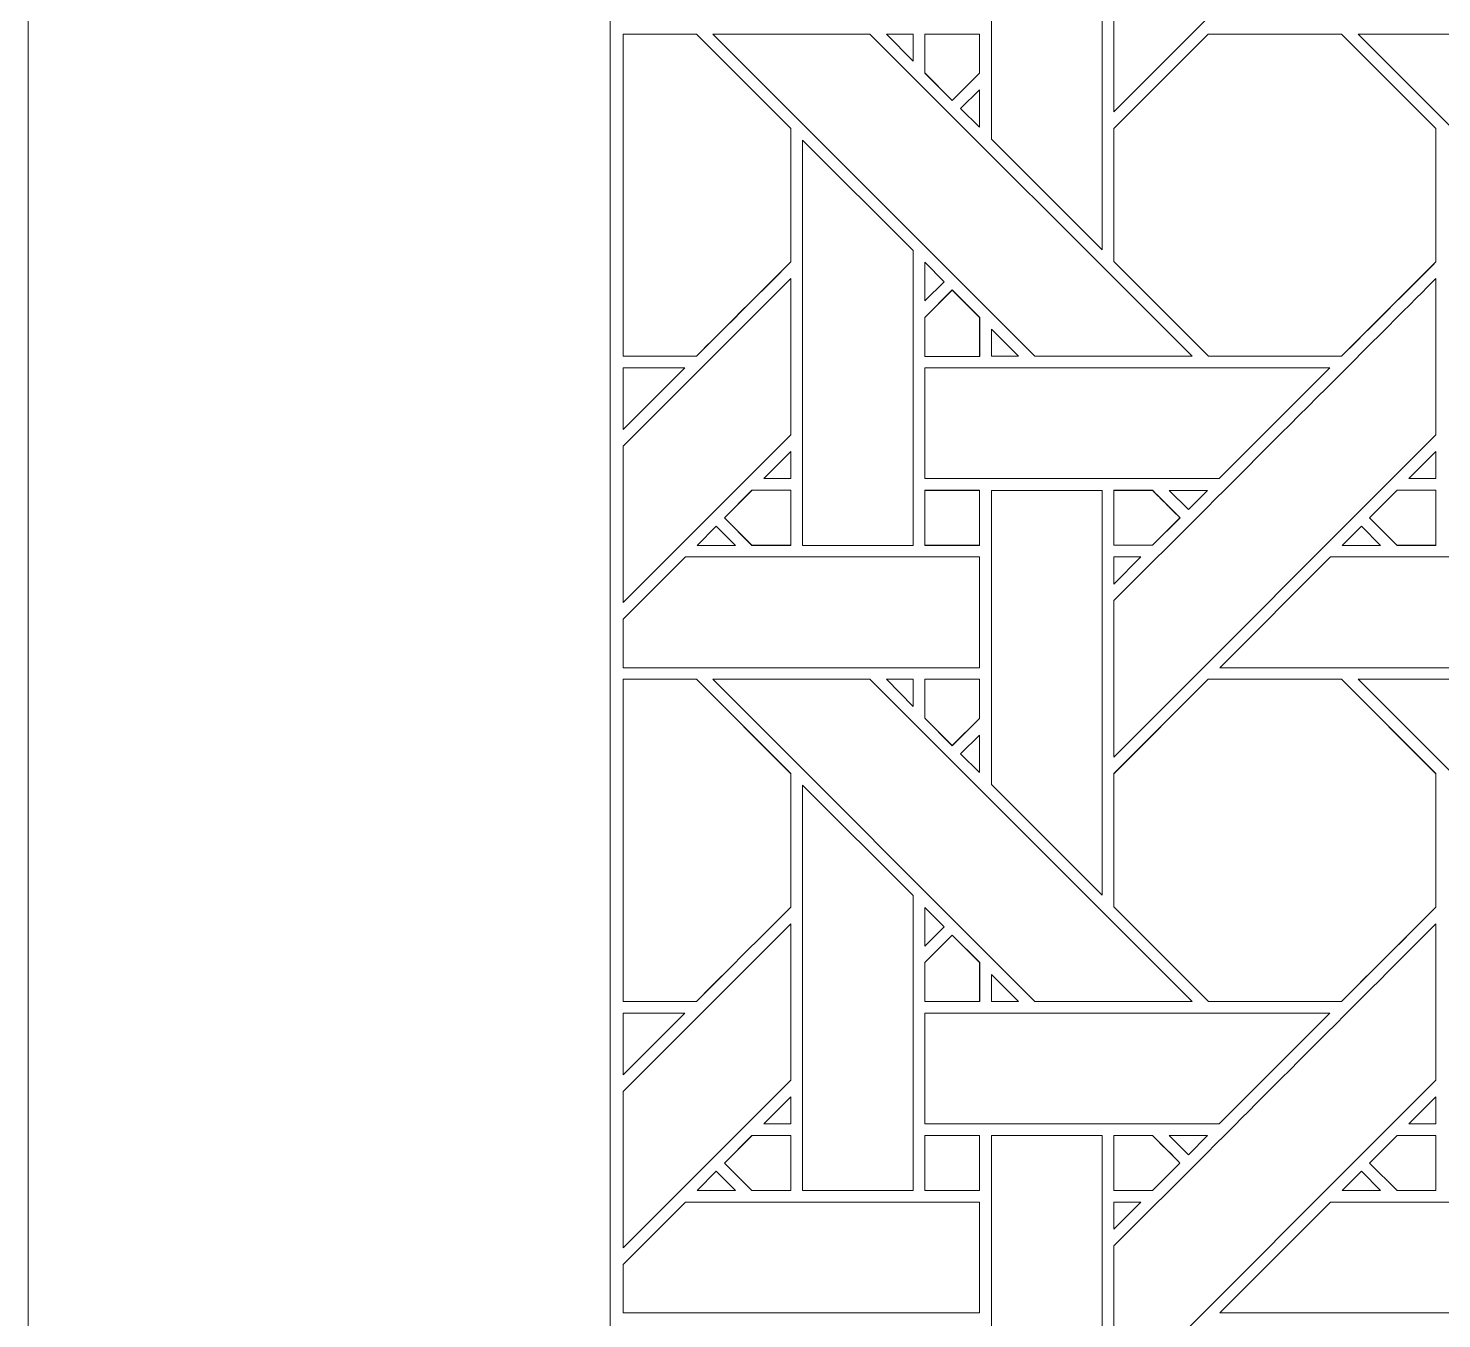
# Model space of a CAD drawing. Header units: inches. Extents: x 4.4 to 20.4, y 1.1 to 17.1.
# Drawn here: x 4.383 to 6.462, y 12.661 to 14.558 of the extents above; entities that cross this region are included whole.
import ezdxf

# ---------------------------------------------------------------- set-up
doc = ezdxf.new("R2010")
doc.units = ezdxf.units.IN
doc.header["$MEASUREMENT"] = 0
doc.layers.add('Design', color=7, linetype='Continuous', lineweight=0)

msp = doc.modelspace()

# ---------------------------------------------------------------- linework, layer by layer
at = {"layer": 'Design'}
for points, knots in [([(4.3829, 17.0948), (4.3829, 17.0948), (4.3829, 1.0948), (4.3829, 1.0948), (4.3829, 1.0948), (20.3829, 1.0948), (20.3829, 1.0948), (20.3829, 1.0948), (20.3829, 17.0948), (20.3829, 17.0948), (20.3829, 17.0948), (4.3829, 17.0948), (4.3829, 17.0948)], [0, 0, 0, 0, 1, 1, 1, 2, 2, 2, 3, 3, 3, 4, 4, 4, 4]), ([(19.3728, 16.2388), (19.3728, 16.2388), (5.2388, 16.2388), (5.2388, 16.2388), (5.2388, 16.2388), (5.2388, 1.9507), (5.2388, 1.9507), (5.2388, 1.9507), (19.5269, 1.9507), (19.5269, 1.9507), (19.5269, 1.9507), (19.5269, 16.2388), (19.5269, 16.2388), (19.5269, 16.2388), (19.3728, 16.2388), (19.3728, 16.2388)], [0, 0, 0, 0, 1, 1, 1, 2, 2, 2, 3, 3, 3, 4, 4, 4, 5, 5, 5, 5]), ([(6.453, 14.909), (6.453, 14.909), (5.9793, 14.4354), (5.9793, 14.4354), (5.9793, 14.4354), (5.9793, 14.6655), (5.9793, 14.6655), (5.9793, 14.6655), (6.453, 15.139), (6.453, 15.139), (6.453, 15.139), (6.453, 14.909), (6.453, 14.909)], [0, 0, 0, 0, 1, 1, 1, 2, 2, 2, 3, 3, 3, 4, 4, 4, 4]), ([(5.9622, 14.8276), (5.9622, 14.8276), (5.9622, 14.2324), (5.9622, 14.2324), (5.9622, 14.2324), (5.7992, 14.3954), (5.7992, 14.3954), (5.7992, 14.3954), (5.7992, 14.8276), (5.7992, 14.8276), (5.7992, 14.8276), (5.9622, 14.8276), (5.9622, 14.8276)], [0, 0, 0, 0, 1, 1, 1, 2, 2, 2, 3, 3, 3, 4, 4, 4, 4]), ([(5.3654, 14.5498), (5.3654, 14.5498), (5.5041, 14.4111), (5.5041, 14.4111), (5.5041, 14.4111), (5.5041, 14.2148), (5.5041, 14.2148), (5.4863, 14.1969), (5.3744, 14.0851), (5.3655, 14.0761), (5.3655, 14.0761), (5.2579, 14.0761), (5.2579, 14.0761), (5.2579, 14.0761), (5.2579, 14.5498), (5.2579, 14.5498), (5.2579, 14.5498), (5.3654, 14.5498), (5.3654, 14.5498)], [0, 0, 0, 0, 1, 1, 1, 2, 2, 2, 3, 3, 3, 4, 4, 4, 5, 5, 5, 6, 6, 6, 6]), ([(5.3654, 14.5498), (5.3654, 14.5498), (5.5042, 14.411), (5.5042, 14.411), (5.5042, 14.411), (5.5042, 14.2147), (5.5042, 14.2147), (5.4863, 14.1966), (5.3743, 14.085), (5.3655, 14.0761), (5.3655, 14.0761), (5.2579, 14.0761), (5.2579, 14.0761), (5.2579, 14.0761), (5.2579, 14.5498), (5.2579, 14.5498), (5.2579, 14.5498), (5.3654, 14.5498), (5.3654, 14.5498)], [0, 0, 0, 0, 1, 1, 1, 2, 2, 2, 3, 3, 3, 4, 4, 4, 5, 5, 5, 6, 6, 6, 6]), ([(5.6207, 14.5497), (5.6207, 14.5497), (6.0943, 14.076), (6.0943, 14.076), (6.0943, 14.076), (5.8633, 14.076), (5.8633, 14.076), (5.8633, 14.076), (5.3897, 14.5497), (5.3897, 14.5497), (5.3897, 14.5497), (5.6207, 14.5497), (5.6207, 14.5497)], [0, 0, 0, 0, 1, 1, 1, 2, 2, 2, 3, 3, 3, 4, 4, 4, 4]), ([(5.6842, 14.5497), (5.6842, 14.5497), (5.6842, 14.5099), (5.6842, 14.5099), (5.6842, 14.5099), (5.6448, 14.5497), (5.6448, 14.5497), (5.6448, 14.5497), (5.6842, 14.5497), (5.6842, 14.5497)], [0, 0, 0, 0, 1, 1, 1, 2, 2, 2, 3, 3, 3, 3]), ([(5.7816, 14.5498), (5.7816, 14.5498), (5.7816, 14.4922), (5.7816, 14.4922), (5.7816, 14.4922), (5.7416, 14.4523), (5.7416, 14.4523), (5.7416, 14.4523), (5.7013, 14.4926), (5.7013, 14.4926), (5.7013, 14.4926), (5.7013, 14.5498), (5.7013, 14.5498), (5.7013, 14.5498), (5.7816, 14.5498), (5.7816, 14.5498)], [0, 0, 0, 0, 1, 1, 1, 2, 2, 2, 3, 3, 3, 4, 4, 4, 5, 5, 5, 5]), ([(5.7418, 14.4522), (5.7418, 14.4522), (5.7014, 14.4925), (5.7014, 14.4925), (5.7014, 14.4925), (5.7014, 14.5497), (5.7014, 14.5497), (5.7014, 14.5497), (5.7817, 14.5497), (5.7817, 14.5497), (5.7817, 14.5497), (5.7817, 14.4921), (5.7817, 14.4921), (5.7817, 14.4921), (5.7418, 14.4522), (5.7418, 14.4522)], [0, 0, 0, 0, 1, 1, 1, 2, 2, 2, 3, 3, 3, 4, 4, 4, 5, 5, 5, 5]), ([(6.1179, 14.5498), (6.1179, 14.5498), (6.3141, 14.5498), (6.3141, 14.5498), (6.3141, 14.5498), (6.4528, 14.4111), (6.4528, 14.4111), (6.4528, 14.4111), (6.4528, 14.2148), (6.4528, 14.2148), (6.435, 14.1969), (6.3231, 14.0852), (6.3141, 14.0762), (6.3141, 14.0762), (6.1184, 14.0762), (6.1184, 14.0762), (6.1184, 14.0762), (5.9792, 14.2154), (5.9792, 14.2154), (5.9792, 14.2154), (5.9792, 14.4111), (5.9792, 14.4111), (5.9792, 14.4111), (6.1179, 14.5498), (6.1179, 14.5498)], [0, 0, 0, 0, 1, 1, 1, 2, 2, 2, 3, 3, 3, 4, 4, 4, 5, 5, 5, 6, 6, 6, 7, 7, 7, 8, 8, 8, 8]), ([(5.9793, 14.411), (5.9793, 14.411), (6.118, 14.5497), (6.118, 14.5497), (6.118, 14.5497), (6.3142, 14.5497), (6.3142, 14.5497), (6.3142, 14.5497), (6.453, 14.411), (6.453, 14.411), (6.453, 14.411), (6.453, 14.2147), (6.453, 14.2147), (6.4348, 14.1964), (6.323, 14.0848), (6.3143, 14.0761), (6.3143, 14.0761), (6.1185, 14.0761), (6.1185, 14.0761), (6.1185, 14.0761), (5.9793, 14.2153), (5.9793, 14.2153), (5.9793, 14.2153), (5.9793, 14.411), (5.9793, 14.411)], [0, 0, 0, 0, 1, 1, 1, 2, 2, 2, 3, 3, 3, 4, 4, 4, 5, 5, 5, 6, 6, 6, 7, 7, 7, 8, 8, 8, 8]), ([(7.043, 14.076), (7.043, 14.076), (6.812, 14.076), (6.812, 14.076), (6.812, 14.076), (6.3385, 14.5497), (6.3385, 14.5497), (6.3385, 14.5497), (6.5694, 14.5497), (6.5694, 14.5497), (6.5694, 14.5497), (7.043, 14.076), (7.043, 14.076)], [0, 0, 0, 0, 1, 1, 1, 2, 2, 2, 3, 3, 3, 4, 4, 4, 4]), ([(5.7817, 14.4679), (5.7817, 14.4679), (5.7817, 14.4127), (5.7817, 14.4127), (5.7817, 14.4127), (5.7539, 14.4401), (5.7539, 14.4401), (5.7539, 14.4401), (5.7817, 14.4679), (5.7817, 14.4679)], [0, 0, 0, 0, 1, 1, 1, 2, 2, 2, 3, 3, 3, 3]), ([(5.6841, 14.2317), (5.6841, 14.2317), (5.6841, 13.798), (5.6841, 13.798), (5.6841, 13.798), (5.5214, 13.798), (5.5214, 13.798), (5.5214, 13.798), (5.5214, 14.3939), (5.5214, 14.3939), (5.5214, 14.3939), (5.6841, 14.2317), (5.6841, 14.2317)], [0, 0, 0, 0, 1, 1, 1, 2, 2, 2, 3, 3, 3, 4, 4, 4, 4]), ([(5.7015, 14.1575), (5.7015, 14.1575), (5.7015, 14.2142), (5.7015, 14.2142), (5.7015, 14.2142), (5.7296, 14.1857), (5.7296, 14.1857), (5.7296, 14.1857), (5.7015, 14.1575), (5.7015, 14.1575)], [0, 0, 0, 0, 1, 1, 1, 2, 2, 2, 3, 3, 3, 3]), ([(5.5042, 14.1903), (5.5042, 14.1903), (5.5042, 13.9603), (5.5042, 13.9603), (5.5042, 13.9603), (5.2579, 13.7139), (5.2579, 13.7139), (5.2579, 13.7139), (5.2579, 13.9439), (5.2579, 13.9439), (5.2579, 13.9439), (5.5042, 14.1903), (5.5042, 14.1903)], [0, 0, 0, 0, 1, 1, 1, 2, 2, 2, 3, 3, 3, 4, 4, 4, 4]), ([(6.1154, 13.8528), (6.1567, 13.8939), (6.3965, 14.1338), (6.453, 14.1903), (6.453, 14.1903), (6.453, 13.9603), (6.453, 13.9603), (6.453, 13.9603), (5.9793, 13.4866), (5.9793, 13.4866), (5.9793, 13.4866), (5.9793, 13.7167), (5.9793, 13.7167), (5.9793, 13.7167), (6.1154, 13.8528), (6.1154, 13.8528)], [0, 0, 0, 0, 1, 1, 1, 2, 2, 2, 3, 3, 3, 4, 4, 4, 5, 5, 5, 5]), ([(5.782, 14.1332), (5.782, 14.1332), (5.782, 14.0759), (5.782, 14.0759), (5.782, 14.0759), (5.7013, 14.0759), (5.7013, 14.0759), (5.7013, 14.0759), (5.7013, 14.1332), (5.7013, 14.1332), (5.7013, 14.1332), (5.7416, 14.1735), (5.7416, 14.1735), (5.7416, 14.1735), (5.782, 14.1332), (5.782, 14.1332)], [0, 0, 0, 0, 1, 1, 1, 2, 2, 2, 3, 3, 3, 4, 4, 4, 5, 5, 5, 5]), ([(5.7418, 14.1734), (5.7418, 14.1734), (5.7821, 14.1331), (5.7821, 14.1331), (5.7821, 14.1331), (5.7821, 14.0758), (5.7821, 14.0758), (5.7821, 14.0758), (5.7015, 14.0758), (5.7015, 14.0758), (5.7015, 14.0758), (5.7015, 14.1331), (5.7015, 14.1331), (5.7015, 14.1331), (5.7418, 14.1734), (5.7418, 14.1734)], [0, 0, 0, 0, 1, 1, 1, 2, 2, 2, 3, 3, 3, 4, 4, 4, 5, 5, 5, 5]), ([(5.7994, 14.076), (5.7994, 14.076), (5.7994, 14.1158), (5.7994, 14.1158), (5.7994, 14.1158), (5.8391, 14.076), (5.8391, 14.076), (5.8391, 14.076), (5.7994, 14.076), (5.7994, 14.076)], [0, 0, 0, 0, 1, 1, 1, 2, 2, 2, 3, 3, 3, 3]), ([(5.3484, 14.0588), (5.3484, 14.0588), (5.2579, 13.9682), (5.2579, 13.9682), (5.2579, 13.9682), (5.2579, 14.0588), (5.2579, 14.0588), (5.2579, 14.0588), (5.3484, 14.0588), (5.3484, 14.0588)], [0, 0, 0, 0, 1, 1, 1, 2, 2, 2, 3, 3, 3, 3]), ([(5.7015, 13.8961), (5.7015, 13.8961), (5.7015, 14.0588), (5.7015, 14.0588), (5.7015, 14.0588), (6.2972, 14.0588), (6.2972, 14.0588), (6.2972, 14.0588), (6.1344, 13.8961), (6.1344, 13.8961), (6.1344, 13.8961), (5.7015, 13.8961), (5.7015, 13.8961)], [0, 0, 0, 0, 1, 1, 1, 2, 2, 2, 3, 3, 3, 4, 4, 4, 4]), ([(5.4645, 13.8961), (5.4645, 13.8961), (5.5042, 13.9359), (5.5042, 13.9359), (5.5042, 13.9359), (5.5042, 13.8961), (5.5042, 13.8961), (5.5042, 13.8961), (5.4645, 13.8961), (5.4645, 13.8961)], [0, 0, 0, 0, 1, 1, 1, 2, 2, 2, 3, 3, 3, 3]), ([(6.4132, 13.8961), (6.4132, 13.8961), (6.453, 13.9359), (6.453, 13.9359), (6.453, 13.9359), (6.453, 13.8961), (6.453, 13.8961), (6.453, 13.8961), (6.4132, 13.8961), (6.4132, 13.8961)], [0, 0, 0, 0, 1, 1, 1, 2, 2, 2, 3, 3, 3, 3]), ([(5.447, 13.7981), (5.447, 13.7981), (5.4066, 13.8385), (5.4066, 13.8385), (5.4066, 13.8385), (5.4471, 13.8789), (5.4471, 13.8789), (5.4471, 13.8789), (5.5041, 13.8789), (5.5041, 13.8789), (5.5041, 13.8789), (5.5041, 13.7981), (5.5041, 13.7981), (5.5041, 13.7981), (5.447, 13.7981), (5.447, 13.7981)], [0, 0, 0, 0, 1, 1, 1, 2, 2, 2, 3, 3, 3, 4, 4, 4, 5, 5, 5, 5]), ([(5.5042, 13.8789), (5.5042, 13.8789), (5.5042, 13.798), (5.5042, 13.798), (5.5042, 13.798), (5.4471, 13.798), (5.4471, 13.798), (5.4471, 13.798), (5.4068, 13.8384), (5.4068, 13.8384), (5.4068, 13.8384), (5.4472, 13.8789), (5.4472, 13.8789), (5.4472, 13.8789), (5.5042, 13.8789), (5.5042, 13.8789)], [0, 0, 0, 0, 1, 1, 1, 2, 2, 2, 3, 3, 3, 4, 4, 4, 5, 5, 5, 5]), ([(5.7816, 13.8789), (5.7816, 13.8789), (5.7816, 13.7981), (5.7816, 13.7981), (5.7816, 13.7981), (5.7013, 13.7981), (5.7013, 13.7981), (5.7013, 13.7981), (5.7013, 13.8789), (5.7013, 13.8789), (5.7013, 13.8789), (5.7816, 13.8789), (5.7816, 13.8789)], [0, 0, 0, 0, 1, 1, 1, 2, 2, 2, 3, 3, 3, 4, 4, 4, 4]), ([(5.7817, 13.8788), (5.7817, 13.8788), (5.7817, 13.798), (5.7817, 13.798), (5.7817, 13.798), (5.7015, 13.798), (5.7015, 13.798), (5.7015, 13.798), (5.7015, 13.8788), (5.7015, 13.8788), (5.7015, 13.8788), (5.7817, 13.8788), (5.7817, 13.8788)], [0, 0, 0, 0, 1, 1, 1, 2, 2, 2, 3, 3, 3, 4, 4, 4, 4]), ([(5.9622, 13.8788), (5.9622, 13.8788), (5.9622, 13.2837), (5.9622, 13.2837), (5.9622, 13.2837), (5.7992, 13.4466), (5.7992, 13.4466), (5.7992, 13.4466), (5.7992, 13.8788), (5.7992, 13.8788), (5.7992, 13.8788), (5.9622, 13.8788), (5.9622, 13.8788)], [0, 0, 0, 0, 1, 1, 1, 2, 2, 2, 3, 3, 3, 4, 4, 4, 4]), ([(6.0362, 13.8789), (6.0414, 13.8738), (6.0722, 13.843), (6.0766, 13.8386), (6.0766, 13.8386), (6.0362, 13.7981), (6.0362, 13.7981), (6.0362, 13.7981), (5.9792, 13.7981), (5.9792, 13.7981), (5.9792, 13.7981), (5.9792, 13.8789), (5.9792, 13.8789), (5.9792, 13.8789), (6.0362, 13.8789), (6.0362, 13.8789)], [0, 0, 0, 0, 1, 1, 1, 2, 2, 2, 3, 3, 3, 4, 4, 4, 5, 5, 5, 5]), ([(6.0615, 13.8537), (6.0615, 13.8537), (6.0767, 13.8385), (6.0767, 13.8385), (6.0767, 13.8385), (6.0363, 13.7981), (6.0363, 13.7981), (6.0363, 13.7981), (5.9793, 13.7981), (5.9793, 13.7981), (5.9793, 13.7981), (5.9793, 13.8788), (5.9793, 13.8788), (5.9793, 13.8788), (6.0364, 13.8788), (6.0364, 13.8788), (6.0418, 13.8734), (6.052, 13.8632), (6.0615, 13.8537)], [0, 0, 0, 0, 1, 1, 1, 2, 2, 2, 3, 3, 3, 4, 4, 4, 5, 5, 5, 6, 6, 6, 6]), ([(6.0607, 13.8788), (6.0607, 13.8788), (6.1172, 13.8788), (6.1172, 13.8788), (6.1172, 13.8788), (6.0889, 13.8506), (6.0889, 13.8506), (6.0889, 13.8506), (6.0607, 13.8788), (6.0607, 13.8788)], [0, 0, 0, 0, 1, 1, 1, 2, 2, 2, 3, 3, 3, 3]), ([(6.4529, 13.8789), (6.4529, 13.8789), (6.4529, 13.7981), (6.4529, 13.7981), (6.4529, 13.7981), (6.3957, 13.7981), (6.3957, 13.7981), (6.3957, 13.7981), (6.3554, 13.8385), (6.3554, 13.8385), (6.3554, 13.8385), (6.3958, 13.8789), (6.3958, 13.8789), (6.3958, 13.8789), (6.4529, 13.8789), (6.4529, 13.8789)], [0, 0, 0, 0, 1, 1, 1, 2, 2, 2, 3, 3, 3, 4, 4, 4, 5, 5, 5, 5]), ([(6.3555, 13.8384), (6.3555, 13.8384), (6.3959, 13.8789), (6.3959, 13.8789), (6.3959, 13.8789), (6.453, 13.8789), (6.453, 13.8789), (6.453, 13.8789), (6.453, 13.798), (6.453, 13.798), (6.453, 13.798), (6.3959, 13.798), (6.3959, 13.798), (6.3959, 13.798), (6.3555, 13.8384), (6.3555, 13.8384)], [0, 0, 0, 0, 1, 1, 1, 2, 2, 2, 3, 3, 3, 4, 4, 4, 5, 5, 5, 5]), ([(5.4229, 13.798), (5.4229, 13.798), (5.3664, 13.798), (5.3664, 13.798), (5.3664, 13.798), (5.3947, 13.8263), (5.3947, 13.8263), (5.3947, 13.8263), (5.4229, 13.798), (5.4229, 13.798)], [0, 0, 0, 0, 1, 1, 1, 2, 2, 2, 3, 3, 3, 3]), ([(6.3716, 13.798), (6.3716, 13.798), (6.3151, 13.798), (6.3151, 13.798), (6.3151, 13.798), (6.3434, 13.8263), (6.3434, 13.8263), (6.3434, 13.8263), (6.3716, 13.798), (6.3716, 13.798)], [0, 0, 0, 0, 1, 1, 1, 2, 2, 2, 3, 3, 3, 3]), ([(5.2579, 13.6895), (5.2579, 13.6895), (5.3493, 13.7809), (5.3493, 13.7809), (5.3493, 13.7809), (5.7817, 13.7809), (5.7817, 13.7809), (5.7817, 13.7809), (5.7817, 13.6181), (5.7817, 13.6181), (5.7817, 13.6181), (5.2579, 13.6181), (5.2579, 13.6181), (5.2579, 13.6181), (5.2579, 13.6895), (5.2579, 13.6895)], [0, 0, 0, 0, 1, 1, 1, 2, 2, 2, 3, 3, 3, 4, 4, 4, 5, 5, 5, 5]), ([(6.0191, 13.7809), (6.0191, 13.7809), (5.9793, 13.7411), (5.9793, 13.7411), (5.9793, 13.7411), (5.9793, 13.7809), (5.9793, 13.7809), (5.9793, 13.7809), (6.0191, 13.7809), (6.0191, 13.7809)], [0, 0, 0, 0, 1, 1, 1, 2, 2, 2, 3, 3, 3, 3]), ([(6.298, 13.7809), (6.298, 13.7809), (6.7304, 13.7809), (6.7304, 13.7809), (6.7304, 13.7809), (6.7304, 13.6181), (6.7304, 13.6181), (6.7304, 13.6181), (6.1351, 13.6181), (6.1351, 13.6181), (6.1351, 13.6181), (6.298, 13.7809), (6.298, 13.7809)], [0, 0, 0, 0, 1, 1, 1, 2, 2, 2, 3, 3, 3, 4, 4, 4, 4]), ([(5.3654, 13.601), (5.3654, 13.601), (5.5041, 13.4623), (5.5041, 13.4623), (5.5041, 13.4623), (5.5041, 13.2661), (5.5041, 13.2661), (5.4863, 13.2482), (5.3744, 13.1364), (5.3655, 13.1274), (5.3655, 13.1274), (5.2579, 13.1274), (5.2579, 13.1274), (5.2579, 13.1274), (5.2579, 13.601), (5.2579, 13.601), (5.2579, 13.601), (5.3654, 13.601), (5.3654, 13.601)], [0, 0, 0, 0, 1, 1, 1, 2, 2, 2, 3, 3, 3, 4, 4, 4, 5, 5, 5, 6, 6, 6, 6]), ([(5.3654, 13.601), (5.3654, 13.601), (5.5042, 13.4622), (5.5042, 13.4622), (5.5042, 13.4622), (5.5042, 13.266), (5.5042, 13.266), (5.4863, 13.2479), (5.3743, 13.1363), (5.3655, 13.1274), (5.3655, 13.1274), (5.2579, 13.1274), (5.2579, 13.1274), (5.2579, 13.1274), (5.2579, 13.601), (5.2579, 13.601), (5.2579, 13.601), (5.3654, 13.601), (5.3654, 13.601)], [0, 0, 0, 0, 1, 1, 1, 2, 2, 2, 3, 3, 3, 4, 4, 4, 5, 5, 5, 6, 6, 6, 6]), ([(5.6207, 13.601), (5.6207, 13.601), (6.0943, 13.1273), (6.0943, 13.1273), (6.0943, 13.1273), (5.8633, 13.1273), (5.8633, 13.1273), (5.8633, 13.1273), (5.3897, 13.601), (5.3897, 13.601), (5.3897, 13.601), (5.6207, 13.601), (5.6207, 13.601)], [0, 0, 0, 0, 1, 1, 1, 2, 2, 2, 3, 3, 3, 4, 4, 4, 4]), ([(5.6842, 13.601), (5.6842, 13.601), (5.6842, 13.5611), (5.6842, 13.5611), (5.6842, 13.5611), (5.6448, 13.601), (5.6448, 13.601), (5.6448, 13.601), (5.6842, 13.601), (5.6842, 13.601)], [0, 0, 0, 0, 1, 1, 1, 2, 2, 2, 3, 3, 3, 3]), ([(5.7816, 13.601), (5.7816, 13.601), (5.7816, 13.5435), (5.7816, 13.5435), (5.7816, 13.5435), (5.7416, 13.5035), (5.7416, 13.5035), (5.7416, 13.5035), (5.7013, 13.5438), (5.7013, 13.5438), (5.7013, 13.5438), (5.7013, 13.601), (5.7013, 13.601), (5.7013, 13.601), (5.7816, 13.601), (5.7816, 13.601)], [0, 0, 0, 0, 1, 1, 1, 2, 2, 2, 3, 3, 3, 4, 4, 4, 5, 5, 5, 5]), ([(5.7418, 13.5034), (5.7418, 13.5034), (5.7014, 13.5438), (5.7014, 13.5438), (5.7014, 13.5438), (5.7014, 13.601), (5.7014, 13.601), (5.7014, 13.601), (5.7817, 13.601), (5.7817, 13.601), (5.7817, 13.601), (5.7817, 13.5434), (5.7817, 13.5434), (5.7817, 13.5434), (5.7418, 13.5034), (5.7418, 13.5034)], [0, 0, 0, 0, 1, 1, 1, 2, 2, 2, 3, 3, 3, 4, 4, 4, 5, 5, 5, 5]), ([(6.1179, 13.601), (6.1179, 13.601), (6.3142, 13.601), (6.3142, 13.601), (6.3142, 13.601), (6.4528, 13.4623), (6.4528, 13.4623), (6.4528, 13.4623), (6.4528, 13.2661), (6.4528, 13.2661), (6.435, 13.2482), (6.3231, 13.1364), (6.3141, 13.1274), (6.3141, 13.1274), (6.1184, 13.1274), (6.1184, 13.1274), (6.1184, 13.1274), (5.9792, 13.2667), (5.9792, 13.2667), (5.9792, 13.2667), (5.9792, 13.4623), (5.9792, 13.4623), (5.9792, 13.4623), (6.1179, 13.601), (6.1179, 13.601)], [0, 0, 0, 0, 1, 1, 1, 2, 2, 2, 3, 3, 3, 4, 4, 4, 5, 5, 5, 6, 6, 6, 7, 7, 7, 8, 8, 8, 8]), ([(5.9793, 13.4622), (5.9793, 13.4622), (6.1179, 13.601), (6.1179, 13.601), (6.1179, 13.601), (6.3142, 13.601), (6.3142, 13.601), (6.3142, 13.601), (6.453, 13.4622), (6.453, 13.4622), (6.453, 13.4622), (6.453, 13.266), (6.453, 13.266), (6.4353, 13.2482), (6.3233, 13.1364), (6.3143, 13.1273), (6.3143, 13.1273), (6.1186, 13.1273), (6.1186, 13.1273), (6.1186, 13.1273), (5.9793, 13.2666), (5.9793, 13.2666), (5.9793, 13.2666), (5.9793, 13.4622), (5.9793, 13.4622)], [0, 0, 0, 0, 1, 1, 1, 2, 2, 2, 3, 3, 3, 4, 4, 4, 5, 5, 5, 6, 6, 6, 7, 7, 7, 8, 8, 8, 8]), ([(6.5694, 13.601), (6.5694, 13.601), (7.043, 13.1273), (7.043, 13.1273), (7.043, 13.1273), (6.812, 13.1273), (6.812, 13.1273), (6.812, 13.1273), (6.3385, 13.601), (6.3385, 13.601), (6.3385, 13.601), (6.5694, 13.601), (6.5694, 13.601)], [0, 0, 0, 0, 1, 1, 1, 2, 2, 2, 3, 3, 3, 4, 4, 4, 4]), ([(5.7817, 13.5191), (5.7817, 13.5191), (5.7817, 13.464), (5.7817, 13.464), (5.7817, 13.464), (5.7539, 13.4913), (5.7539, 13.4913), (5.7539, 13.4913), (5.7817, 13.5191), (5.7817, 13.5191)], [0, 0, 0, 0, 1, 1, 1, 2, 2, 2, 3, 3, 3, 3]), ([(5.6841, 13.283), (5.6841, 13.283), (5.6841, 12.8493), (5.6841, 12.8493), (5.6841, 12.8493), (5.5214, 12.8493), (5.5214, 12.8493), (5.5214, 12.8493), (5.5214, 13.4452), (5.5214, 13.4452), (5.5214, 13.4452), (5.6841, 13.283), (5.6841, 13.283)], [0, 0, 0, 0, 1, 1, 1, 2, 2, 2, 3, 3, 3, 4, 4, 4, 4]), ([(5.7015, 13.2088), (5.7015, 13.2088), (5.7015, 13.2655), (5.7015, 13.2655), (5.7015, 13.2655), (5.7296, 13.2369), (5.7296, 13.2369), (5.7296, 13.2369), (5.7015, 13.2088), (5.7015, 13.2088)], [0, 0, 0, 0, 1, 1, 1, 2, 2, 2, 3, 3, 3, 3]), ([(5.5042, 13.2416), (5.5042, 13.2416), (5.5042, 13.0116), (5.5042, 13.0116), (5.5042, 13.0116), (5.2579, 12.7652), (5.2579, 12.7652), (5.2579, 12.7652), (5.2579, 12.9951), (5.2579, 12.9951), (5.2579, 12.9951), (5.5042, 13.2416), (5.5042, 13.2416)], [0, 0, 0, 0, 1, 1, 1, 2, 2, 2, 3, 3, 3, 4, 4, 4, 4]), ([(6.1154, 12.904), (6.1567, 12.9451), (6.3965, 13.1851), (6.453, 13.2416), (6.453, 13.2416), (6.453, 13.0116), (6.453, 13.0116), (6.453, 13.0116), (5.9793, 12.5379), (5.9793, 12.5379), (5.9793, 12.5379), (5.9793, 12.768), (5.9793, 12.768), (5.9793, 12.768), (6.1154, 12.904), (6.1154, 12.904)], [0, 0, 0, 0, 1, 1, 1, 2, 2, 2, 3, 3, 3, 4, 4, 4, 5, 5, 5, 5]), ([(5.782, 13.1845), (5.782, 13.1845), (5.782, 13.1272), (5.782, 13.1272), (5.782, 13.1272), (5.7013, 13.1272), (5.7013, 13.1272), (5.7013, 13.1272), (5.7013, 13.1845), (5.7013, 13.1845), (5.7013, 13.1845), (5.7416, 13.2248), (5.7416, 13.2248), (5.7416, 13.2248), (5.782, 13.1845), (5.782, 13.1845)], [0, 0, 0, 0, 1, 1, 1, 2, 2, 2, 3, 3, 3, 4, 4, 4, 5, 5, 5, 5]), ([(5.7418, 13.2247), (5.7418, 13.2247), (5.7821, 13.1844), (5.7821, 13.1844), (5.7821, 13.1844), (5.7821, 13.1271), (5.7821, 13.1271), (5.7821, 13.1271), (5.7015, 13.1271), (5.7015, 13.1271), (5.7015, 13.1271), (5.7015, 13.1844), (5.7015, 13.1844), (5.7015, 13.1844), (5.7418, 13.2247), (5.7418, 13.2247)], [0, 0, 0, 0, 1, 1, 1, 2, 2, 2, 3, 3, 3, 4, 4, 4, 5, 5, 5, 5]), ([(5.7994, 13.1273), (5.7994, 13.1273), (5.7994, 13.1671), (5.7994, 13.1671), (5.7994, 13.1671), (5.8391, 13.1273), (5.8391, 13.1273), (5.8391, 13.1273), (5.7994, 13.1273), (5.7994, 13.1273)], [0, 0, 0, 0, 1, 1, 1, 2, 2, 2, 3, 3, 3, 3]), ([(5.3484, 13.1101), (5.3484, 13.1101), (5.2579, 13.0195), (5.2579, 13.0195), (5.2579, 13.0195), (5.2579, 13.1101), (5.2579, 13.1101), (5.2579, 13.1101), (5.3484, 13.1101), (5.3484, 13.1101)], [0, 0, 0, 0, 1, 1, 1, 2, 2, 2, 3, 3, 3, 3]), ([(5.7015, 12.9474), (5.7015, 12.9474), (5.7015, 13.1101), (5.7015, 13.1101), (5.7015, 13.1101), (6.2972, 13.1101), (6.2972, 13.1101), (6.2972, 13.1101), (6.1344, 12.9474), (6.1344, 12.9474), (6.1344, 12.9474), (5.7015, 12.9474), (5.7015, 12.9474)], [0, 0, 0, 0, 1, 1, 1, 2, 2, 2, 3, 3, 3, 4, 4, 4, 4]), ([(5.4645, 12.9474), (5.4645, 12.9474), (5.5042, 12.9872), (5.5042, 12.9872), (5.5042, 12.9872), (5.5042, 12.9474), (5.5042, 12.9474), (5.5042, 12.9474), (5.4645, 12.9474), (5.4645, 12.9474)], [0, 0, 0, 0, 1, 1, 1, 2, 2, 2, 3, 3, 3, 3]), ([(6.4132, 12.9474), (6.4132, 12.9474), (6.453, 12.9872), (6.453, 12.9872), (6.453, 12.9872), (6.453, 12.9474), (6.453, 12.9474), (6.453, 12.9474), (6.4132, 12.9474), (6.4132, 12.9474)], [0, 0, 0, 0, 1, 1, 1, 2, 2, 2, 3, 3, 3, 3]), ([(5.5041, 12.8494), (5.5041, 12.8494), (5.447, 12.8494), (5.447, 12.8494), (5.447, 12.8494), (5.4066, 12.8898), (5.4066, 12.8898), (5.4066, 12.8898), (5.4471, 12.9302), (5.4471, 12.9302), (5.4471, 12.9302), (5.5041, 12.9302), (5.5041, 12.9302), (5.5041, 12.9302), (5.5041, 12.8494), (5.5041, 12.8494)], [0, 0, 0, 0, 1, 1, 1, 2, 2, 2, 3, 3, 3, 4, 4, 4, 5, 5, 5, 5]), ([(5.5042, 12.9301), (5.5042, 12.9301), (5.5042, 12.8493), (5.5042, 12.8493), (5.5042, 12.8493), (5.4471, 12.8493), (5.4471, 12.8493), (5.4471, 12.8493), (5.4068, 12.8897), (5.4068, 12.8897), (5.4068, 12.8897), (5.4472, 12.9301), (5.4472, 12.9301), (5.4472, 12.9301), (5.5042, 12.9301), (5.5042, 12.9301)], [0, 0, 0, 0, 1, 1, 1, 2, 2, 2, 3, 3, 3, 4, 4, 4, 5, 5, 5, 5]), ([(5.7816, 12.9302), (5.7816, 12.9302), (5.7816, 12.8494), (5.7816, 12.8494), (5.7816, 12.8494), (5.7013, 12.8494), (5.7013, 12.8494), (5.7013, 12.8494), (5.7013, 12.9302), (5.7013, 12.9302), (5.7013, 12.9302), (5.7816, 12.9302), (5.7816, 12.9302)], [0, 0, 0, 0, 1, 1, 1, 2, 2, 2, 3, 3, 3, 4, 4, 4, 4]), ([(5.7817, 12.9301), (5.7817, 12.9301), (5.7817, 12.8493), (5.7817, 12.8493), (5.7817, 12.8493), (5.7015, 12.8493), (5.7015, 12.8493), (5.7015, 12.8493), (5.7015, 12.9301), (5.7015, 12.9301), (5.7015, 12.9301), (5.7817, 12.9301), (5.7817, 12.9301)], [0, 0, 0, 0, 1, 1, 1, 2, 2, 2, 3, 3, 3, 4, 4, 4, 4]), ([(5.9622, 12.9301), (5.9622, 12.9301), (5.9622, 12.335), (5.9622, 12.335), (5.9622, 12.335), (5.7992, 12.4979), (5.7992, 12.4979), (5.7992, 12.4979), (5.7992, 12.9301), (5.7992, 12.9301), (5.7992, 12.9301), (5.9622, 12.9301), (5.9622, 12.9301)], [0, 0, 0, 0, 1, 1, 1, 2, 2, 2, 3, 3, 3, 4, 4, 4, 4]), ([(6.0766, 12.8898), (6.0766, 12.8898), (6.0362, 12.8494), (6.0362, 12.8494), (6.0362, 12.8494), (5.9792, 12.8494), (5.9792, 12.8494), (5.9792, 12.8494), (5.9792, 12.9301), (5.9792, 12.9301), (5.9792, 12.9301), (6.0363, 12.9301), (6.0363, 12.9301), (6.0414, 12.925), (6.0722, 12.8942), (6.0766, 12.8898)], [0, 0, 0, 0, 1, 1, 1, 2, 2, 2, 3, 3, 3, 4, 4, 4, 5, 5, 5, 5]), ([(5.9792, 12.9301), (5.9792, 12.9301), (6.0363, 12.9301), (6.0363, 12.9301), (6.0416, 12.9249), (6.0724, 12.8941), (6.0766, 12.8898), (6.0766, 12.8898), (6.0362, 12.8494), (6.0362, 12.8494), (6.0362, 12.8494), (5.9792, 12.8494), (5.9792, 12.8494), (5.9792, 12.8494), (5.9792, 12.9301), (5.9792, 12.9301)], [0, 0, 0, 0, 1, 1, 1, 2, 2, 2, 3, 3, 3, 4, 4, 4, 5, 5, 5, 5]), ([(6.0889, 12.9019), (6.0889, 12.9019), (6.0607, 12.9301), (6.0607, 12.9301), (6.0607, 12.9301), (6.1172, 12.9301), (6.1172, 12.9301), (6.1172, 12.9301), (6.0889, 12.9019), (6.0889, 12.9019)], [0, 0, 0, 0, 1, 1, 1, 2, 2, 2, 3, 3, 3, 3]), ([(6.3958, 12.8494), (6.3958, 12.8494), (6.3554, 12.8897), (6.3554, 12.8897), (6.3554, 12.8897), (6.3959, 12.9302), (6.3959, 12.9302), (6.3959, 12.9302), (6.4529, 12.9302), (6.4529, 12.9302), (6.4529, 12.9302), (6.4529, 12.8494), (6.4529, 12.8494), (6.4529, 12.8494), (6.3958, 12.8494), (6.3958, 12.8494)], [0, 0, 0, 0, 1, 1, 1, 2, 2, 2, 3, 3, 3, 4, 4, 4, 5, 5, 5, 5]), ([(6.3554, 12.8897), (6.3554, 12.8897), (6.3959, 12.9302), (6.3959, 12.9302), (6.3959, 12.9302), (6.4529, 12.9302), (6.4529, 12.9302), (6.4529, 12.9302), (6.4529, 12.8494), (6.4529, 12.8494), (6.4529, 12.8494), (6.3958, 12.8494), (6.3958, 12.8494), (6.3958, 12.8494), (6.3554, 12.8897), (6.3554, 12.8897)], [0, 0, 0, 0, 1, 1, 1, 2, 2, 2, 3, 3, 3, 4, 4, 4, 5, 5, 5, 5]), ([(5.4229, 12.8493), (5.4229, 12.8493), (5.3664, 12.8493), (5.3664, 12.8493), (5.3664, 12.8493), (5.3947, 12.8776), (5.3947, 12.8776), (5.3947, 12.8776), (5.4229, 12.8493), (5.4229, 12.8493)], [0, 0, 0, 0, 1, 1, 1, 2, 2, 2, 3, 3, 3, 3]), ([(6.3716, 12.8493), (6.3716, 12.8493), (6.3151, 12.8493), (6.3151, 12.8493), (6.3151, 12.8493), (6.3434, 12.8776), (6.3434, 12.8776), (6.3434, 12.8776), (6.3716, 12.8493), (6.3716, 12.8493)], [0, 0, 0, 0, 1, 1, 1, 2, 2, 2, 3, 3, 3, 3]), ([(5.2579, 12.7408), (5.2579, 12.7408), (5.3493, 12.8322), (5.3493, 12.8322), (5.3493, 12.8322), (5.7817, 12.8322), (5.7817, 12.8322), (5.7817, 12.8322), (5.7817, 12.6694), (5.7817, 12.6694), (5.7817, 12.6694), (5.2579, 12.6694), (5.2579, 12.6694), (5.2579, 12.6694), (5.2579, 12.7408), (5.2579, 12.7408)], [0, 0, 0, 0, 1, 1, 1, 2, 2, 2, 3, 3, 3, 4, 4, 4, 5, 5, 5, 5]), ([(5.9793, 12.7924), (5.9793, 12.7924), (5.9793, 12.8322), (5.9793, 12.8322), (5.9793, 12.8322), (6.0191, 12.8322), (6.0191, 12.8322), (6.0191, 12.8322), (5.9793, 12.7924), (5.9793, 12.7924)], [0, 0, 0, 0, 1, 1, 1, 2, 2, 2, 3, 3, 3, 3]), ([(6.298, 12.8322), (6.298, 12.8322), (6.7304, 12.8322), (6.7304, 12.8322), (6.7304, 12.8322), (6.7304, 12.6694), (6.7304, 12.6694), (6.7304, 12.6694), (6.1351, 12.6694), (6.1351, 12.6694), (6.1351, 12.6694), (6.298, 12.8322), (6.298, 12.8322)], [0, 0, 0, 0, 1, 1, 1, 2, 2, 2, 3, 3, 3, 4, 4, 4, 4])]:
    msp.add_open_spline(points, degree=3, knots=knots, dxfattribs=at)

doc.saveas('drawing.dxf')
